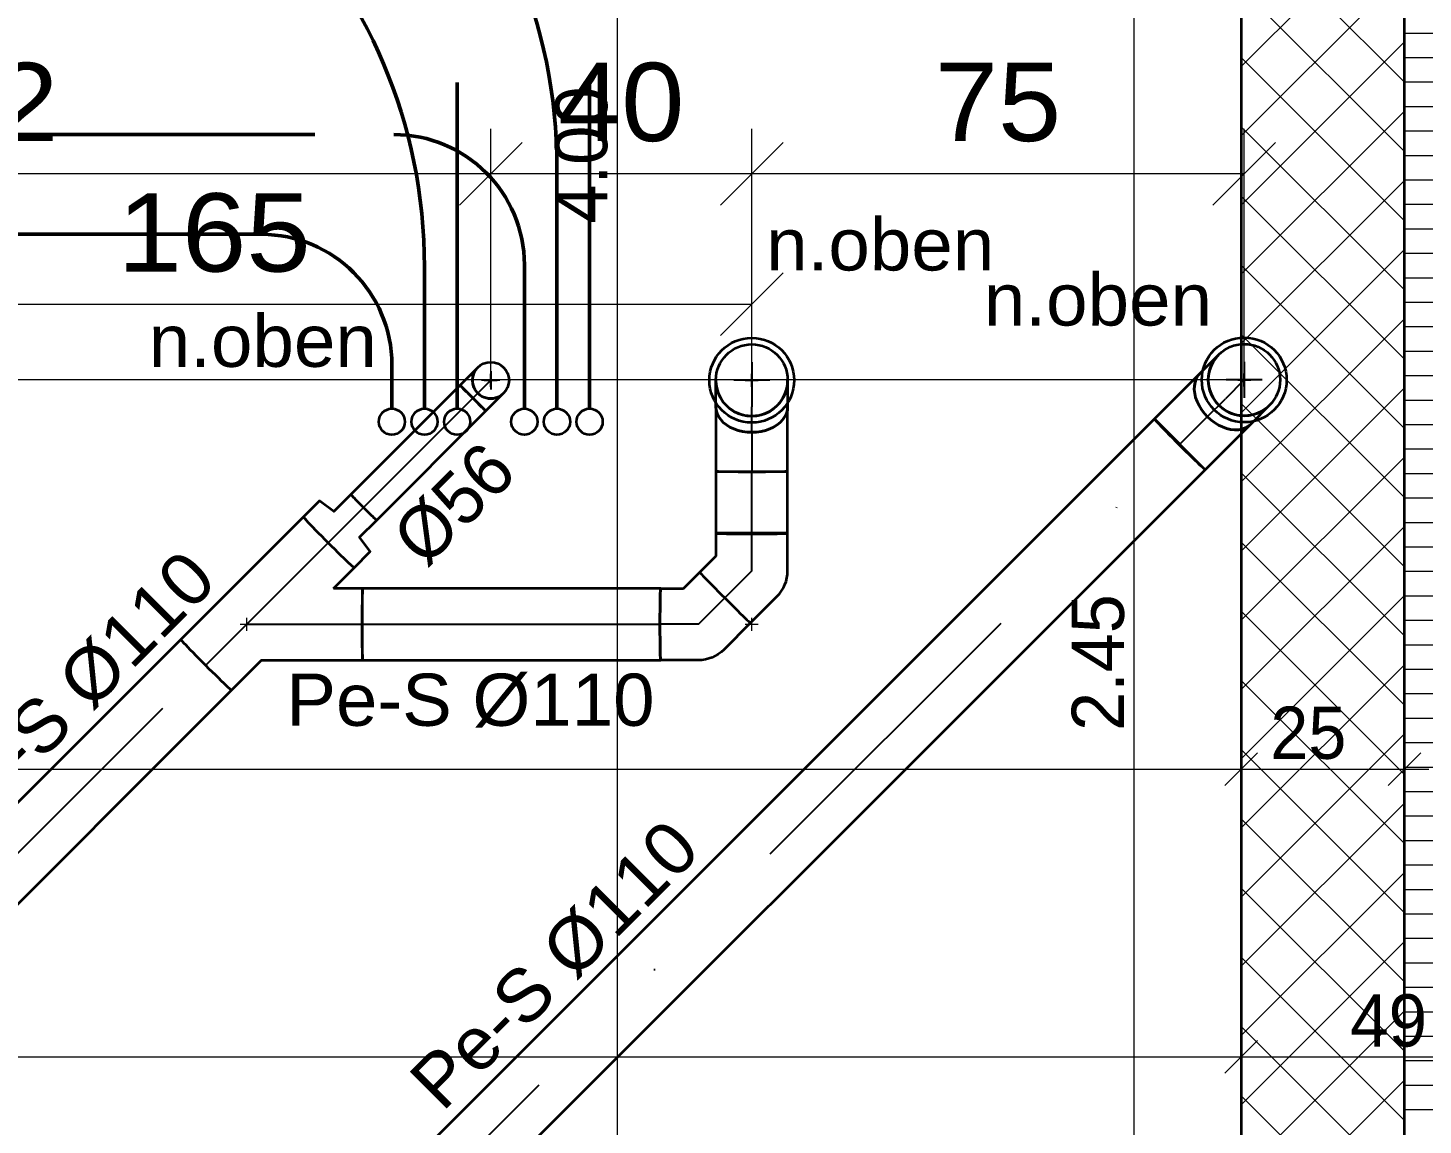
# Model space of a CAD drawing. Header units: millimetres. Extents: x -3497 to 2618, y -1809 to 2456.
# Drawn here: x 881.4 to 1095.2, y 814.2 to 982.3 of the extents above; entities that cross this region are included whole.
import ezdxf
from ezdxf.enums import TextEntityAlignment as Align

# ---------------------------------------------------------------- set-up
doc = ezdxf.new("R2010")
doc.units = ezdxf.units.MM
doc.header["$LTSCALE"] = 100
doc.header["$PDMODE"] = 2
doc.header["$PDSIZE"] = 1
for name, pattern in [('DASHDOT', [1, 0.5, -0.25, 0, -0.25]), ('DASHED', [0.75, 0.5, -0.25]), ('HIDDENX2', [0.75, 0.5, -0.25])]:
    doc.linetypes.add(name, pattern=pattern)
for name, color, linetype, true_color in [('10-0.05 Solid', 1, 'Continuous', 0xff0000), ('10-0.10 Punktlinie', 9, 'Continuous', 0x808080), ('10-0.13 Solid', 7, 'Continuous', 0x000000), ('10-0.18 Solid', 9, 'Continuous', 0x808080), ('20-(100) Aussenwände', 7, 'Continuous', 0xc0c0c0), ('20-Beton', 9, 'Continuous', 0x808080), ('30-Text 6', 3, 'Continuous', 0x00ff00), ('50-Türen&Fenster', 9, 'Continuous', 0x808080), ('Bemaßung', 3, 'Continuous', 0x00ff00)]:
    doc.layers.add(name, color=color, linetype=linetype, true_color=true_color)
doc.layers.add('10-0.05 Strichpunkt', color=7, linetype='Continuous')
doc.styles.add('Arial', font='arial.ttf')
doc.dimstyles.new('ISO-25', dxfattribs={"dimtxt": 2.5, "dimasz": 2.5, "dimexe": 1.25, "dimexo": 0.625, "dimtad": 1, "dimtxsty": 'Standard', "dimcen": 2.5, "dimadec": 0, "dimazin": 0, "dimtfac": 1, "dimtmove": 0, "dimatfit": 3, "dimfxl": 0, "dimarcsym": 0})

# ---------------------------------------------------------------- blocks, each defined once
blk = doc.blocks.new('vER2Sym_143_nNn0171')
at = {"layer": '20-(100) Aussenwände', "color": 7, "linetype": 'DASHDOT', "lineweight": 25}
blk.add_point((1067.83, 928.4), dxfattribs=at)
blk = doc.blocks.new('vEGuideLine_1286_nNn0173')
at = {"layer": '20-(100) Aussenwände', "color": 16, "linetype": 'Continuous', "lineweight": 13, "true_color": 0x800000}
blk.add_point((1067.83, 928.4), dxfattribs=at)
blk = doc.blocks.new('vEPipe_743_nNn0178')
at = {"layer": '20-(100) Aussenwände', "color": 7, "linetype": 'DASHDOT', "lineweight": 25}
blk.add_line((924.43, 785), (1057.96, 918.53), dxfattribs=at)
at = {"layer": '20-(100) Aussenwände', "color": 22, "linetype": 'Continuous', "lineweight": 35, "true_color": 0xc03000}
blk.add_lwpolyline([(928.32, 781.11), (1061.85, 914.64), (1061.8, 914.66), (1061.7, 914.75), (1061.52, 914.91), (1061.29, 915.12), (1061, 915.4), (1060.65, 915.72), (1060.26, 916.1), (1059.84, 916.52), (1059.38, 916.97), (1058.89, 917.45), (1058.39, 917.94), (1057.88, 918.45), (1057.37, 918.96), (1056.88, 919.46), (1056.4, 919.94), (1055.95, 920.41), (1055.53, 920.83), (1055.15, 921.22), (1054.83, 921.57), (1054.55, 921.86), (1054.34, 922.09), (1054.18, 922.26), (1054.09, 922.37), (1054.07, 922.42), (920.54, 788.89), (920.56, 788.84), (920.65, 788.73), (920.81, 788.56), (921.02, 788.33), (921.3, 788.04), (921.62, 787.69), (922, 787.3), (922.42, 786.88), (922.87, 786.41), (923.35, 785.93), (923.84, 785.43), (924.35, 784.92), (924.86, 784.41), (925.36, 783.92), (925.84, 783.44), (926.31, 782.99), (926.73, 782.57), (927.12, 782.19), (927.47, 781.87), (927.76, 781.59), (927.99, 781.38), (928.16, 781.22), (928.27, 781.13)], close=True, dxfattribs=at)
blk.add_lwpolyline([(920.54, 788.89), (920.56, 788.84), (920.65, 788.73), (920.81, 788.56), (921.02, 788.33), (921.3, 788.04), (921.62, 787.69), (922, 787.3), (922.42, 786.88), (922.87, 786.41), (923.35, 785.93), (923.84, 785.43), (924.35, 784.92), (924.86, 784.41), (925.36, 783.92), (925.84, 783.44), (926.31, 782.99), (926.73, 782.57), (927.12, 782.19), (927.47, 781.87), (927.76, 781.59), (927.99, 781.38), (928.16, 781.22), (928.27, 781.13), (928.32, 781.11)], dxfattribs=at)
blk = doc.blocks.new('vEBow_1403_nNn0179')
at = {"layer": '20-(100) Aussenwände', "color": 7, "linetype": 'DASHDOT', "lineweight": 25}
for q in [(1064.94, 925.51), (1057.96, 918.53)]:
    blk.add_line((1062.05, 922.62), q, dxfattribs=at)
at = {"layer": '20-(100) Aussenwände', "color": 22, "linetype": 'Continuous', "lineweight": 35, "true_color": 0xc03000}
blk.add_line((1054.07, 922.42), (1061.85, 914.64), dxfattribs=at)
blk.add_lwpolyline([(1061.05, 929.4), (1054.07, 922.42), (1061.85, 914.64), (1068.83, 921.62), (1068.44, 921.3), (1067.99, 921.04), (1067.48, 920.87), (1066.94, 920.77), (1066.35, 920.75), (1065.75, 920.82), (1065.13, 920.96), (1064.5, 921.18), (1063.89, 921.48), (1063.29, 921.85), (1062.72, 922.28), (1062.19, 922.76), (1061.71, 923.29), (1061.28, 923.86), (1060.91, 924.46), (1060.62, 925.07), (1060.39, 925.7), (1060.25, 926.32), (1060.18, 926.92), (1060.2, 927.5), (1060.3, 928.05), (1060.47, 928.56), (1060.73, 929.01)], close=True, dxfattribs=at)
blk = doc.blocks.new('vEBow_1404_nNn0180')
at = {"layer": '20-(100) Aussenwände', "color": 7, "linetype": 'DASHDOT', "lineweight": 25}
for p, q in [((1067.83, 931.15), (1067.83, 925.65)), ((1067.83, 928.4), (1064.94, 925.51)), ((1070.58, 928.4), (1065.08, 928.4))]:
    blk.add_line(p, q, dxfattribs=at)
at = {"layer": '20-(100) Aussenwände', "color": 22, "linetype": 'Continuous', "lineweight": 35, "true_color": 0xc03000}
blk.add_lwpolyline([(1061.05, 929.4), (1063.95, 932.29), (1063.47, 931.75), (1063.07, 931.15), (1062.75, 930.51), (1062.52, 929.83), (1062.38, 929.12), (1062.33, 928.4), (1062.38, 927.69), (1062.52, 926.98), (1062.75, 926.3), (1063.07, 925.65), (1063.47, 925.06), (1063.95, 924.51), (1064.49, 924.04), (1065.08, 923.64), (1065.73, 923.32), (1066.41, 923.09), (1067.12, 922.95), (1067.83, 922.9), (1068.55, 922.95), (1069.26, 923.09), (1069.94, 923.32), (1070.58, 923.64), (1071.18, 924.04), (1071.72, 924.51), (1068.83, 921.62), (1068.44, 921.3), (1067.99, 921.04), (1067.48, 920.87), (1066.94, 920.77), (1066.35, 920.75), (1065.75, 920.82), (1065.13, 920.96), (1064.5, 921.18), (1063.89, 921.48), (1063.29, 921.85), (1062.72, 922.28), (1062.19, 922.76), (1061.71, 923.29), (1061.28, 923.86), (1060.91, 924.46), (1060.62, 925.07), (1060.39, 925.7), (1060.25, 926.32), (1060.18, 926.92), (1060.2, 927.5), (1060.3, 928.05), (1060.47, 928.56), (1060.73, 929.01)], close=True, dxfattribs=at)
blk.add_lwpolyline([(1061.05, 929.4), (1060.73, 929.01), (1060.47, 928.56), (1060.3, 928.05), (1060.2, 927.5), (1060.18, 926.92), (1060.25, 926.32), (1060.39, 925.7), (1060.62, 925.07), (1060.91, 924.46), (1061.28, 923.86), (1061.71, 923.29), (1062.19, 922.76), (1062.72, 922.28), (1063.29, 921.85), (1063.89, 921.48), (1064.5, 921.18), (1065.13, 920.96), (1065.75, 920.82), (1066.35, 920.75), (1066.94, 920.77), (1067.48, 920.87), (1067.99, 921.04), (1068.44, 921.3), (1068.83, 921.62)], dxfattribs=at)
blk = doc.blocks.new('vEMuffe_145_nNn0181')
at = {"layer": '20-(100) Aussenwände', "color": 7, "linetype": 'DASHDOT', "lineweight": 25}
for p, q in [((1067.83, 931.15), (1067.83, 925.65)), ((1070.58, 928.4), (1065.08, 928.4))]:
    blk.add_line(p, q, dxfattribs=at)
at = {"layer": '20-(100) Aussenwände', "color": 22, "linetype": 'Continuous', "lineweight": 35, "true_color": 0xc03000}
for radius in [6.5, 5.5, 5.5]:
    blk.add_circle((1067.83, 928.4), radius, dxfattribs=at)
blk = doc.blocks.new('vERiSym_186_nNn0183')
at = {"layer": '20-(100) Aussenwände', "color": 7, "linetype": 'DASHDOT', "lineweight": 25}
blk.add_point((952.37, 928.34), dxfattribs=at)
blk = doc.blocks.new('vER2Sym_144_nNn0184')
at = {"layer": '20-(100) Aussenwände', "color": 7, "linetype": 'DASHDOT', "lineweight": 25}
blk.add_point((992.37, 928.35), dxfattribs=at)
blk = doc.blocks.new('vEGuideLine_1306_nNn0187')
at = {"layer": '20-(100) Aussenwände', "color": 16, "linetype": 'Continuous', "lineweight": 13, "true_color": 0x800000}
blk.add_point((952.37, 928.34), dxfattribs=at)
blk = doc.blocks.new('vEGuideLine_1307_nNn0188')
at = {"layer": '20-(100) Aussenwände', "color": 16, "linetype": 'Continuous', "lineweight": 13, "true_color": 0x800000}
blk.add_point((992.37, 890.94), dxfattribs=at)
blk = doc.blocks.new('vEGuideLine_1309_nNn0190')
at = {"layer": '20-(100) Aussenwände', "color": 16, "linetype": 'Continuous', "lineweight": 13, "true_color": 0x800000}
blk.add_point((992.37, 928.35), dxfattribs=at)
blk = doc.blocks.new('vEGuideLine_1311_nNn0192')
at = {"layer": '20-(100) Aussenwände', "color": 16, "linetype": 'Continuous', "lineweight": 13, "true_color": 0x800000}
blk.add_point((914.97, 890.94), dxfattribs=at)
blk = doc.blocks.new('vEPipe_755_nNn0203')
at = {"layer": '20-(100) Aussenwände', "color": 7, "linetype": 'DASHDOT', "lineweight": 25}
blk.add_line((866.75, 842.72), (908.76, 884.73), dxfattribs=at)
at = {"layer": '20-(100) Aussenwände', "color": 22, "linetype": 'Continuous', "lineweight": 35, "true_color": 0xc03000}
blk.add_lwpolyline([(870.64, 838.83), (912.65, 880.84), (912.61, 880.86), (912.5, 880.95), (912.33, 881.11), (912.09, 881.32), (911.8, 881.6), (911.46, 881.92), (911.07, 882.3), (910.64, 882.72), (910.18, 883.17), (909.69, 883.65), (909.19, 884.14), (908.69, 884.65), (908.18, 885.16), (907.68, 885.66), (907.2, 886.15), (906.75, 886.61), (906.33, 887.03), (905.96, 887.42), (905.63, 887.77), (905.36, 888.06), (905.14, 888.29), (904.99, 888.47), (904.9, 888.57), (904.87, 888.62), (862.86, 846.61), (862.89, 846.56), (862.98, 846.45), (863.13, 846.28), (863.34, 846.05), (863.62, 845.76), (863.95, 845.41), (864.32, 845.02), (864.74, 844.59), (865.19, 844.13), (865.67, 843.65), (866.17, 843.15), (866.67, 842.64), (867.18, 842.13), (867.68, 841.64), (868.17, 841.16), (868.63, 840.71), (869.06, 840.29), (869.45, 839.91), (869.79, 839.58), (870.08, 839.31), (870.32, 839.09), (870.49, 838.94), (870.6, 838.85)], close=True, dxfattribs=at)
blk.add_lwpolyline([(862.86, 846.61), (862.89, 846.56), (862.98, 846.45), (863.13, 846.28), (863.34, 846.05), (863.62, 845.76), (863.95, 845.41), (864.32, 845.02), (864.74, 844.59), (865.19, 844.13), (865.67, 843.65), (866.17, 843.15), (866.67, 842.64), (867.18, 842.13), (867.68, 841.64), (868.17, 841.16), (868.63, 840.71), (869.06, 840.29), (869.45, 839.91), (869.79, 839.58), (870.08, 839.31), (870.32, 839.09), (870.49, 838.94), (870.6, 838.85), (870.64, 838.83)], dxfattribs=at)
blk = doc.blocks.new('vEBranch_426_nNn0204')
at = {"layer": '20-(100) Aussenwände', "color": 7, "linetype": 'DASHDOT', "lineweight": 25}
for p, q in [((908.76, 884.73), (927.55, 903.51)), ((914.97, 890.94), (932.76, 890.94))]:
    blk.add_line(p, q, dxfattribs=at)
at = {"layer": '20-(100) Aussenwände', "color": 22, "linetype": 'Continuous', "lineweight": 35, "true_color": 0xc03000}
blk.add_lwpolyline([(928.25, 896.44), (931.44, 899.62), (931.39, 899.65), (931.28, 899.74), (931.11, 899.89), (930.88, 900.11), (930.58, 900.38), (930.24, 900.71), (929.85, 901.08), (929.42, 901.5), (928.96, 901.95), (928.48, 902.43), (927.98, 902.93), (927.47, 903.44), (926.96, 903.94), (926.47, 904.44), (925.99, 904.93), (925.54, 905.39), (925.12, 905.82), (924.74, 906.21), (924.41, 906.55), (924.14, 906.84), (923.92, 907.08), (923.77, 907.25), (923.68, 907.36), (923.66, 907.4), (904.87, 888.62), (904.9, 888.57), (904.99, 888.47), (905.14, 888.29), (905.36, 888.06), (905.63, 887.77), (905.96, 887.42), (906.33, 887.03), (906.75, 886.61), (907.2, 886.15), (907.68, 885.66), (908.18, 885.16), (908.69, 884.65), (909.19, 884.14), (909.69, 883.65), (910.18, 883.17), (910.64, 882.72), (911.07, 882.3), (911.46, 881.92), (911.8, 881.6), (912.09, 881.32), (912.33, 881.11), (912.5, 880.95), (912.61, 880.86), (912.65, 880.84), (917.25, 885.44), (932.76, 885.44), (932.75, 885.48), (932.74, 885.63), (932.73, 885.86), (932.72, 886.17), (932.71, 886.57), (932.7, 887.05), (932.69, 887.59), (932.69, 888.19), (932.68, 888.83), (932.68, 889.51), (932.68, 890.22), (932.68, 890.94), (932.68, 891.66), (932.68, 892.36), (932.69, 893.04), (932.69, 893.69), (932.7, 894.29), (932.7, 894.83), (932.71, 895.3), (932.72, 895.7), (932.73, 896.02), (932.74, 896.25), (932.75, 896.39), (932.76, 896.44)], close=True, dxfattribs=at)
blk.add_lwpolyline([(904.87, 888.62), (904.9, 888.57), (904.99, 888.47), (905.14, 888.29), (905.36, 888.06), (905.63, 887.77), (905.96, 887.42), (906.33, 887.03), (906.75, 886.61), (907.2, 886.15), (907.68, 885.66), (908.18, 885.16), (908.69, 884.65), (909.19, 884.14), (909.69, 883.65), (910.18, 883.17), (910.64, 882.72), (911.07, 882.3), (911.46, 881.92), (911.8, 881.6), (912.09, 881.32), (912.33, 881.11), (912.5, 880.95), (912.61, 880.86), (912.65, 880.84)], dxfattribs=at)
blk = doc.blocks.new('vEPipe_756_nNn0205')
at = {"layer": '20-(100) Aussenwände', "color": 7, "linetype": 'DASHDOT', "lineweight": 25}
blk.add_line((932.76, 890.94), (978.41, 890.94), dxfattribs=at)
at = {"layer": '20-(100) Aussenwände', "color": 22, "linetype": 'Continuous', "lineweight": 35, "true_color": 0xc03000}
blk.add_lwpolyline([(932.76, 885.44), (978.41, 885.44), (978.39, 885.49), (978.38, 885.63), (978.37, 885.86), (978.35, 886.18), (978.34, 886.58), (978.33, 887.05), (978.32, 887.59), (978.31, 888.19), (978.31, 888.83), (978.3, 889.52), (978.3, 890.22), (978.3, 890.94), (978.3, 891.66), (978.3, 892.36), (978.31, 893.04), (978.31, 893.69), (978.32, 894.29), (978.33, 894.83), (978.34, 895.3), (978.35, 895.7), (978.37, 896.02), (978.38, 896.25), (978.39, 896.39), (978.41, 896.44), (932.76, 896.44), (932.74, 896.39), (932.73, 896.25), (932.71, 896.02), (932.7, 895.7), (932.69, 895.3), (932.68, 894.83), (932.67, 894.29), (932.66, 893.69), (932.66, 893.04), (932.65, 892.36), (932.65, 891.66), (932.65, 890.94), (932.65, 890.22), (932.65, 889.51), (932.66, 888.83), (932.66, 888.19), (932.67, 887.59), (932.68, 887.05), (932.69, 886.57), (932.7, 886.17), (932.71, 885.86), (932.73, 885.63), (932.74, 885.48)], close=True, dxfattribs=at)
blk.add_lwpolyline([(932.76, 896.44), (932.74, 896.39), (932.73, 896.25), (932.71, 896.02), (932.7, 895.7), (932.69, 895.3), (932.68, 894.83), (932.67, 894.29), (932.66, 893.69), (932.66, 893.04), (932.65, 892.36), (932.65, 891.66), (932.65, 890.94), (932.65, 890.22), (932.65, 889.51), (932.66, 888.83), (932.66, 888.19), (932.67, 887.59), (932.68, 887.05), (932.69, 886.57), (932.7, 886.17), (932.71, 885.86), (932.73, 885.63), (932.74, 885.48), (932.76, 885.44)], dxfattribs=at)
blk = doc.blocks.new('vEBow_1428_nNn0206')
at = {"layer": '20-(100) Aussenwände', "color": 7, "linetype": 'DASHDOT', "lineweight": 25}
for q in [(988.28, 895.03), (978.41, 890.94)]:
    blk.add_line((984.19, 890.94), q, dxfattribs=at)
at = {"layer": '20-(100) Aussenwände', "color": 22, "linetype": 'Continuous', "lineweight": 35, "true_color": 0xc03000}
blk.add_lwpolyline([(981.91, 896.44), (984.39, 898.92), (984.42, 898.88), (984.51, 898.77), (984.67, 898.6), (984.89, 898.37), (985.16, 898.08), (985.49, 897.74), (985.87, 897.35), (986.29, 896.93), (986.74, 896.47), (987.22, 895.98), (987.72, 895.48), (988.23, 894.98), (988.74, 894.47), (989.24, 893.97), (989.72, 893.49), (990.18, 893.04), (990.61, 892.62), (990.99, 892.24), (991.33, 891.91), (991.62, 891.64), (991.85, 891.42), (992.03, 891.26), (992.13, 891.17), (992.17, 891.14), (988.08, 887.05, -0.198938), (984.19, 885.44), (978.41, 885.44), (978.39, 885.49), (978.38, 885.63), (978.37, 885.86), (978.35, 886.18), (978.34, 886.58), (978.33, 887.05), (978.32, 887.59), (978.31, 888.19), (978.31, 888.83), (978.3, 889.52), (978.3, 890.22), (978.3, 890.94), (978.3, 891.66), (978.3, 892.36), (978.31, 893.04), (978.31, 893.69), (978.32, 894.29), (978.33, 894.83), (978.34, 895.3), (978.35, 895.7), (978.37, 896.02), (978.38, 896.25), (978.39, 896.39), (978.41, 896.44)], format="xyb", close=True, dxfattribs=at)
blk.add_lwpolyline([(978.41, 896.44), (978.39, 896.39), (978.38, 896.25), (978.37, 896.02), (978.35, 895.7), (978.34, 895.3), (978.33, 894.83), (978.32, 894.29), (978.31, 893.69), (978.31, 893.04), (978.3, 892.36), (978.3, 891.66), (978.3, 890.94), (978.3, 890.22), (978.3, 889.52), (978.31, 888.83), (978.31, 888.19), (978.32, 887.59), (978.33, 887.05), (978.34, 886.58), (978.35, 886.18), (978.37, 885.86), (978.38, 885.63), (978.39, 885.49), (978.41, 885.44)], dxfattribs=at)
blk = doc.blocks.new('vEBow_1429_nNn0207')
at = {"layer": '20-(100) Aussenwände', "color": 22, "linetype": 'Continuous', "lineweight": 35, "true_color": 0xc03000}
blk.add_line((997.87, 904.91), (986.87, 904.91), dxfattribs=at)
at = {"layer": '20-(100) Aussenwände', "color": 7, "linetype": 'DASHDOT', "lineweight": 25}
for q in [(992.37, 904.91), (988.28, 895.03)]:
    blk.add_line((992.37, 899.12), q, dxfattribs=at)
at = {"layer": '20-(100) Aussenwände', "color": 22, "linetype": 'Continuous', "lineweight": 35, "true_color": 0xc03000}
blk.add_lwpolyline([(986.87, 901.4), (984.39, 898.92), (984.42, 898.88), (984.51, 898.77), (984.67, 898.6), (984.89, 898.37), (985.16, 898.08), (985.49, 897.74), (985.87, 897.35), (986.29, 896.93), (986.74, 896.47), (987.22, 895.98), (987.72, 895.48), (988.23, 894.98), (988.74, 894.47), (989.24, 893.97), (989.72, 893.49), (990.18, 893.04), (990.61, 892.62), (990.99, 892.24), (991.33, 891.91), (991.62, 891.64), (991.85, 891.42), (992.03, 891.26), (992.13, 891.17), (992.17, 891.14), (996.26, 895.23, 0.198886), (997.87, 899.12), (997.87, 904.91), (986.87, 904.91), (986.87, 901.4)], format="xyb", close=True, dxfattribs=at)
blk.add_lwpolyline([(984.39, 898.92), (984.42, 898.88), (984.51, 898.77), (984.67, 898.6), (984.89, 898.37), (985.16, 898.08), (985.49, 897.74), (985.87, 897.35), (986.29, 896.93), (986.74, 896.47), (987.22, 895.98), (987.72, 895.48), (988.23, 894.98), (988.74, 894.47), (989.24, 893.97), (989.72, 893.49), (990.18, 893.04), (990.61, 892.62), (990.99, 892.24), (991.33, 891.91), (991.62, 891.64), (991.85, 891.42), (992.03, 891.26), (992.13, 891.17), (992.17, 891.14)], dxfattribs=at)
blk = doc.blocks.new('vEPipe_757_nNn0208')
at = {"layer": '20-(100) Aussenwände', "color": 7, "linetype": 'DASHDOT', "lineweight": 25}
blk.add_line((992.37, 904.91), (992.37, 914.38), dxfattribs=at)
at = {"layer": '20-(100) Aussenwände', "color": 22, "linetype": 'Continuous', "lineweight": 35, "true_color": 0xc03000}
blk.add_lwpolyline([(997.87, 904.91), (997.87, 914.38), (997.83, 914.37), (997.68, 914.35), (997.45, 914.34), (997.14, 914.33), (996.74, 914.31), (996.26, 914.3), (995.72, 914.29), (995.12, 914.29), (994.48, 914.28), (993.8, 914.27), (993.09, 914.27), (992.37, 914.27), (991.65, 914.27), (990.95, 914.27), (990.27, 914.28), (989.62, 914.29), (989.02, 914.29), (988.48, 914.3), (988.01, 914.31), (987.61, 914.33), (987.29, 914.34), (987.06, 914.35), (986.92, 914.37), (986.87, 914.38), (986.87, 904.91), (986.92, 904.89), (987.06, 904.88), (987.29, 904.86), (987.61, 904.85), (988.01, 904.84), (988.48, 904.83), (989.02, 904.82), (989.62, 904.81), (990.27, 904.8), (990.95, 904.8), (991.65, 904.8), (992.37, 904.8), (993.09, 904.8), (993.8, 904.8), (994.48, 904.8), (995.12, 904.81), (995.72, 904.82), (996.26, 904.83), (996.74, 904.84), (997.14, 904.85), (997.45, 904.86), (997.68, 904.88), (997.83, 904.89)], close=True, dxfattribs=at)
blk.add_lwpolyline([(986.87, 904.91), (986.92, 904.89), (987.06, 904.88), (987.29, 904.86), (987.61, 904.85), (988.01, 904.84), (988.48, 904.83), (989.02, 904.82), (989.62, 904.81), (990.27, 904.8), (990.95, 904.8), (991.65, 904.8), (992.37, 904.8), (993.09, 904.8), (993.8, 904.8), (994.48, 904.8), (995.12, 904.81), (995.72, 904.82), (996.26, 904.83), (996.74, 904.84), (997.14, 904.85), (997.45, 904.86), (997.68, 904.88), (997.83, 904.89), (997.87, 904.91)], dxfattribs=at)
blk = doc.blocks.new('vEBow_1430_nNn0209')
at = {"layer": '20-(100) Aussenwände', "color": 7, "linetype": 'DASHDOT', "lineweight": 25}
for q in [(992.37, 924.26), (992.37, 914.38)]:
    blk.add_line((992.37, 920.17), q, dxfattribs=at)
at = {"layer": '20-(100) Aussenwände', "color": 22, "linetype": 'Continuous', "lineweight": 35, "true_color": 0xc03000}
blk.add_line((986.87, 914.38), (997.87, 914.38), dxfattribs=at)
blk.add_lwpolyline([(986.87, 924.26), (986.87, 914.38), (997.87, 914.38), (997.87, 924.26), (997.83, 923.75), (997.68, 923.25), (997.45, 922.77), (997.14, 922.31), (996.74, 921.89), (996.26, 921.51), (995.72, 921.17), (995.12, 920.89), (994.48, 920.66), (993.8, 920.5), (993.09, 920.4), (992.37, 920.37), (991.65, 920.4), (990.95, 920.5), (990.27, 920.66), (989.62, 920.89), (989.02, 921.17), (988.48, 921.51), (988.01, 921.89), (987.61, 922.31), (987.29, 922.77), (987.06, 923.25), (986.92, 923.75)], close=True, dxfattribs=at)
blk = doc.blocks.new('vEBow_1431_nNn0210')
at = {"layer": '20-(100) Aussenwände', "color": 7, "linetype": 'DASHDOT', "lineweight": 25}
for p, q in [((992.37, 931.1), (992.37, 925.6)), ((995.12, 928.35), (989.62, 928.35)), ((992.37, 928.35), (992.37, 924.26))]:
    blk.add_line(p, q, dxfattribs=at)
at = {"layer": '20-(100) Aussenwände', "color": 22, "linetype": 'Continuous', "lineweight": 35, "true_color": 0xc03000}
blk.add_lwpolyline([(986.87, 924.26), (986.87, 928.35), (986.92, 927.63), (987.06, 926.92), (987.29, 926.24), (987.61, 925.6), (988.01, 925), (988.48, 924.46), (989.02, 923.98), (989.62, 923.58), (990.27, 923.27), (990.95, 923.03), (991.65, 922.89), (992.37, 922.85), (993.09, 922.89), (993.8, 923.03), (994.48, 923.27), (995.12, 923.58), (995.72, 923.98), (996.26, 924.46), (996.74, 925), (997.14, 925.6), (997.45, 926.24), (997.68, 926.92), (997.83, 927.63), (997.87, 928.35), (997.87, 924.26), (997.83, 923.75), (997.68, 923.25), (997.45, 922.77), (997.14, 922.31), (996.74, 921.89), (996.26, 921.51), (995.72, 921.17), (995.12, 920.89), (994.48, 920.66), (993.8, 920.5), (993.09, 920.4), (992.37, 920.37), (991.65, 920.4), (990.95, 920.5), (990.27, 920.66), (989.62, 920.89), (989.02, 921.17), (988.48, 921.51), (988.01, 921.89), (987.61, 922.31), (987.29, 922.77), (987.06, 923.25), (986.92, 923.75)], close=True, dxfattribs=at)
blk.add_lwpolyline([(986.87, 924.26), (986.92, 923.75), (987.06, 923.25), (987.29, 922.77), (987.61, 922.31), (988.01, 921.89), (988.48, 921.51), (989.02, 921.17), (989.62, 920.89), (990.27, 920.66), (990.95, 920.5), (991.65, 920.4), (992.37, 920.37), (993.09, 920.4), (993.8, 920.5), (994.48, 920.66), (995.12, 920.89), (995.72, 921.17), (996.26, 921.51), (996.74, 921.89), (997.14, 922.31), (997.45, 922.77), (997.68, 923.25), (997.83, 923.75), (997.87, 924.26)], dxfattribs=at)
blk = doc.blocks.new('vEMuffe_146_nNn0211')
at = {"layer": '20-(100) Aussenwände', "color": 7, "linetype": 'DASHDOT', "lineweight": 25}
for p, q in [((992.37, 931.1), (992.37, 925.6)), ((995.12, 928.35), (989.62, 928.35))]:
    blk.add_line(p, q, dxfattribs=at)
at = {"layer": '20-(100) Aussenwände', "color": 22, "linetype": 'Continuous', "lineweight": 35, "true_color": 0xc03000}
for radius in [6.5, 5.5, 5.5]:
    blk.add_circle((992.37, 928.35), radius, dxfattribs=at)
blk = doc.blocks.new('vEReduc_129_nNn0212')
at = {"layer": '20-(100) Aussenwände', "color": 7, "linetype": 'DASHDOT', "lineweight": 25}
blk.add_line((927.55, 903.51), (932.91, 908.87), dxfattribs=at)
at = {"layer": '20-(100) Aussenwände', "color": 22, "linetype": 'Continuous', "lineweight": 35, "true_color": 0xc03000}
blk.add_lwpolyline([(931.44, 899.62), (933.91, 902.1), (932.27, 904.28), (934.89, 906.89), (934.87, 906.91), (934.81, 906.95), (934.72, 907.03), (934.6, 907.14), (934.45, 907.28), (934.28, 907.45), (934.08, 907.64), (933.86, 907.85), (933.63, 908.08), (933.38, 908.32), (933.13, 908.58), (932.87, 908.83), (932.61, 909.09), (932.36, 909.35), (932.11, 909.6), (931.88, 909.83), (931.67, 910.05), (931.48, 910.25), (931.31, 910.42), (931.17, 910.57), (931.06, 910.69), (930.99, 910.78), (930.94, 910.83), (930.93, 910.85), (928.31, 908.24), (926.13, 909.88), (923.66, 907.4), (923.68, 907.36), (923.77, 907.25), (923.92, 907.08), (924.14, 906.84), (924.41, 906.55), (924.74, 906.21), (925.12, 905.82), (925.54, 905.39), (925.99, 904.93), (926.47, 904.44), (926.96, 903.94), (927.47, 903.44), (927.98, 902.93), (928.48, 902.43), (928.96, 901.95), (929.42, 901.5), (929.85, 901.08), (930.24, 900.71), (930.58, 900.38), (930.88, 900.11), (931.11, 899.89), (931.28, 899.74), (931.39, 899.65)], close=True, dxfattribs=at)
blk.add_lwpolyline([(923.66, 907.4), (923.68, 907.36), (923.77, 907.25), (923.92, 907.08), (924.14, 906.84), (924.41, 906.55), (924.74, 906.21), (925.12, 905.82), (925.54, 905.39), (925.99, 904.93), (926.47, 904.44), (926.96, 903.94), (927.47, 903.44), (927.98, 902.93), (928.48, 902.43), (928.96, 901.95), (929.42, 901.5), (929.85, 901.08), (930.24, 900.71), (930.58, 900.38), (930.88, 900.11), (931.11, 899.89), (931.28, 899.74), (931.39, 899.65), (931.44, 899.62)], dxfattribs=at)
blk = doc.blocks.new('vEPipe_758_nNn0213')
at = {"layer": '20-(100) Aussenwände', "color": 7, "linetype": 'DASHDOT', "lineweight": 25}
blk.add_line((932.91, 908.87), (949.65, 925.62), dxfattribs=at)
at = {"layer": '20-(100) Aussenwände', "color": 22, "linetype": 'Continuous', "lineweight": 35, "true_color": 0xc03000}
blk.add_lwpolyline([(934.89, 906.89), (951.63, 923.64), (951.61, 923.65), (951.55, 923.69), (951.46, 923.77), (951.35, 923.88), (951.2, 924.02), (951.02, 924.19), (950.82, 924.38), (950.61, 924.59), (950.37, 924.82), (950.12, 925.07), (949.87, 925.32), (949.61, 925.58), (949.35, 925.84), (949.1, 926.09), (948.86, 926.34), (948.63, 926.57), (948.41, 926.79), (948.22, 926.99), (948.06, 927.16), (947.92, 927.31), (947.81, 927.43), (947.73, 927.52), (947.68, 927.57), (947.67, 927.6), (930.93, 910.85), (930.94, 910.83), (930.99, 910.78), (931.06, 910.69), (931.17, 910.57), (931.31, 910.42), (931.48, 910.25), (931.67, 910.05), (931.88, 909.83), (932.11, 909.6), (932.36, 909.35), (932.61, 909.09), (932.87, 908.83), (933.13, 908.58), (933.38, 908.32), (933.63, 908.08), (933.86, 907.85), (934.08, 907.64), (934.28, 907.45), (934.45, 907.28), (934.6, 907.14), (934.72, 907.03), (934.81, 906.95), (934.87, 906.91)], close=True, dxfattribs=at)
blk.add_lwpolyline([(930.93, 910.85), (930.94, 910.83), (930.99, 910.78), (931.06, 910.69), (931.17, 910.57), (931.31, 910.42), (931.48, 910.25), (931.67, 910.05), (931.88, 909.83), (932.11, 909.6), (932.36, 909.35), (932.61, 909.09), (932.87, 908.83), (933.13, 908.58), (933.38, 908.32), (933.63, 908.08), (933.86, 907.85), (934.08, 907.64), (934.28, 907.45), (934.45, 907.28), (934.6, 907.14), (934.72, 907.03), (934.81, 906.95), (934.87, 906.91), (934.89, 906.89)], dxfattribs=at)
blk = doc.blocks.new('vEBow_1432_nNn0214')
at = {"layer": '20-(100) Aussenwände', "color": 7, "linetype": 'DASHDOT', "lineweight": 25}
for p, q in [((952.37, 928.34), (949.65, 925.62)), ((953.77, 928.34), (950.97, 928.34)), ((952.37, 929.74), (952.37, 926.94))]:
    blk.add_line(p, q, dxfattribs=at)
at = {"layer": '20-(100) Aussenwände', "color": 22, "linetype": 'Continuous', "lineweight": 35, "true_color": 0xc03000}
blk.add_line((947.67, 927.6), (951.63, 923.64), dxfattribs=at)
blk.add_lwpolyline([(947.67, 927.6), (950.39, 930.32), (950.15, 930.04), (949.95, 929.74), (949.79, 929.41), (949.67, 929.06), (949.6, 928.7), (949.57, 928.34), (949.6, 927.97), (949.67, 927.61), (949.79, 927.27), (949.95, 926.94), (950.15, 926.63), (950.39, 926.36), (950.67, 926.12), (950.97, 925.91), (951.3, 925.75), (951.65, 925.63), (952.01, 925.56), (952.37, 925.54), (952.74, 925.56), (953.1, 925.63), (953.44, 925.75), (953.77, 925.91), (954.08, 926.12), (954.35, 926.36), (951.63, 923.64)], close=True, dxfattribs=at)
blk.add_circle((952.37, 928.34), 2.8, dxfattribs=at)
blk = doc.blocks.new('*D330')
at = {"layer": '10-0.05 Strichpunkt', "color": 6, "linetype": 'Continuous', "lineweight": 13, "true_color": 0xff00ff}
for p, q in [((775.2, 933.2), (784.8, 923.6)), ((1067.83, 928.4), (773.14, 928.4)), ((780, 780.91), (780, 928.4)), ((784.8, 776.11), (775.2, 785.71)), ((866.4, 780.91), (773.14, 780.91))]:
    blk.add_line(p, q, dxfattribs=at)
at = {"layer": '10-0.05 Strichpunkt', "color": 6, "linetype": 'Continuous', "lineweight": 13, "true_color": 0xff00ff, "style": 'Arial', "width": 1.060137}
blk.add_text('147', height=12, rotation=90, dxfattribs=at).set_placement((775, 839.85), (775, 869.46), align=Align.FIT)
blk = doc.blocks.new('_Oblique')
at = {"color": 0, "linetype": 'ByBlock', "lineweight": -2}
blk.add_line((-0.5, -0.5), (0.5, 0.5), dxfattribs=at)
blk = doc.blocks.new('*D333')
at = {"layer": '10-0.05 Strichpunkt', "color": 6, "linetype": 'Continuous', "lineweight": 13, "true_color": 0xff00ff}
for p, q in [((992.37, 928.35), (992.37, 966.86)), ((1067.83, 928.4), (1067.83, 966.86)), ((987.57, 955.2), (997.17, 964.8)), ((1072.63, 964.8), (1063.03, 955.2)), ((1067.83, 960), (992.37, 960))]:
    blk.add_line(p, q, dxfattribs=at)
at = {"layer": '10-0.05 Strichpunkt', "color": 6, "linetype": 'Continuous', "lineweight": 13, "true_color": 0xff00ff, "style": 'Arial', "width": 1.03866}
blk.add_text('75', height=12, dxfattribs=at).set_placement((1020.43, 965), (1039.78, 965), align=Align.FIT)
blk = doc.blocks.new('*D334')
at = {"layer": '10-0.05 Strichpunkt', "color": 6, "linetype": 'Continuous', "lineweight": 13, "true_color": 0xff00ff}
for p, q in [((952.37, 928.34), (952.37, 966.86)), ((992.37, 928.35), (992.37, 966.86)), ((947.57, 955.2), (957.17, 964.8)), ((997.17, 964.8), (987.57, 955.2)), ((992.37, 960), (952.37, 960))]:
    blk.add_line(p, q, dxfattribs=at)
at = {"layer": '10-0.05 Strichpunkt', "color": 6, "linetype": 'Continuous', "lineweight": 13, "true_color": 0xff00ff, "style": 'Arial', "width": 1.03866}
blk.add_text('40', height=12, dxfattribs=at).set_placement((962.7, 965), (982.04, 965), align=Align.FIT)
blk = doc.blocks.new('*D335')
at = {"layer": '10-0.05 Strichpunkt', "color": 6, "linetype": 'Continuous', "lineweight": 13, "true_color": 0xff00ff}
for p, q in [((790.25, 928.4), (790.25, 966.86)), ((952.37, 928.34), (952.37, 966.86)), ((785.45, 955.2), (795.05, 964.8)), ((957.17, 964.8), (947.57, 955.2)), ((952.37, 960), (790.25, 960))]:
    blk.add_line(p, q, dxfattribs=at)
at = {"layer": '10-0.05 Strichpunkt', "color": 6, "linetype": 'Continuous', "lineweight": 13, "true_color": 0xff00ff, "style": 'Arial', "width": 1.060137}
blk.add_text('162', height=12, dxfattribs=at).set_placement((856.5, 965), (886.12, 965), align=Align.FIT)
blk = doc.blocks.new('*D337')
at = {"layer": '10-0.05 Strichpunkt', "color": 6, "linetype": 'Continuous', "lineweight": 13, "true_color": 0xff00ff}
for p, q in [((827.59, 803.55), (827.59, 946.86)), ((992.37, 928.35), (992.37, 946.86)), ((822.79, 935.2), (832.39, 944.8)), ((997.17, 944.8), (987.57, 935.2)), ((827.59, 940), (992.37, 940))]:
    blk.add_line(p, q, dxfattribs=at)
at = {"layer": '10-0.05 Strichpunkt', "color": 6, "linetype": 'Continuous', "lineweight": 13, "true_color": 0xff00ff, "style": 'Arial', "width": 1.060137}
blk.add_text('165', height=12, dxfattribs=at).set_placement((895.17, 945), (924.79, 945), align=Align.FIT)
blk = doc.blocks.new('*X580')
at = {"layer": '10-0.05 Solid', "color": 18, "linetype": 'Continuous', "lineweight": 13, "true_color": 0x000000}
for p, q in [((1116.37, 981.51), (1092.37, 981.51)), ((1116.37, 977.76), (1092.37, 977.76)), ((1116.37, 974.01), (1092.37, 974.01)), ((1116.37, 970.26), (1092.37, 970.26)), ((1116.37, 966.51), (1092.37, 966.51)), ((1116.37, 962.76), (1092.37, 962.76)), ((1116.37, 959.01), (1092.37, 959.01)), ((1116.37, 955.26), (1092.37, 955.26)), ((1116.37, 951.51), (1092.37, 951.51)), ((1116.37, 947.76), (1092.37, 947.76)), ((1116.37, 944.01), (1092.37, 944.01)), ((1116.37, 940.26), (1092.37, 940.26)), ((1116.37, 936.51), (1092.37, 936.51)), ((1116.37, 932.76), (1092.37, 932.76)), ((1116.37, 929.01), (1092.37, 929.01)), ((1116.37, 925.26), (1092.37, 925.26)), ((1116.37, 921.51), (1092.37, 921.51)), ((1116.37, 917.76), (1092.37, 917.76)), ((1116.37, 914.01), (1092.37, 914.01)), ((1116.37, 910.26), (1092.37, 910.26)), ((1116.37, 906.51), (1092.37, 906.51)), ((1116.37, 902.76), (1092.37, 902.76)), ((1116.37, 899.01), (1092.37, 899.01)), ((1116.37, 895.26), (1092.37, 895.26)), ((1116.37, 891.51), (1092.37, 891.51)), ((1116.37, 887.76), (1092.37, 887.76)), ((1116.37, 884.01), (1092.37, 884.01)), ((1116.37, 880.26), (1092.37, 880.26)), ((1116.37, 876.51), (1092.37, 876.51)), ((1116.37, 872.76), (1092.37, 872.76)), ((1116.37, 869.01), (1092.37, 869.01)), ((1116.37, 865.26), (1092.37, 865.26)), ((1116.37, 861.51), (1092.37, 861.51)), ((1116.37, 857.76), (1092.37, 857.76)), ((1116.37, 854.01), (1092.37, 854.01)), ((1116.37, 850.26), (1092.37, 850.26)), ((1116.37, 846.51), (1092.37, 846.51)), ((1116.37, 842.76), (1092.37, 842.76)), ((1116.37, 839.01), (1092.37, 839.01)), ((1116.37, 835.26), (1092.37, 835.26)), ((1116.37, 831.51), (1092.37, 831.51)), ((1116.37, 827.76), (1092.37, 827.76)), ((1116.37, 824.01), (1092.37, 824.01)), ((1116.37, 820.26), (1092.37, 820.26)), ((1116.37, 816.51), (1092.37, 816.51))]:
    blk.add_line(p, q, dxfattribs=at)
blk = doc.blocks.new('*X581')
at = {"layer": '10-0.05 Solid', "color": 18, "linetype": 'Continuous', "lineweight": 13, "true_color": 0x000000}
for p, q in [((1067.37, 976.41), (1092.37, 1001.41)), ((1092.37, 974.01), (1067.37, 999.01)), ((1067.37, 965.8), (1092.37, 990.8)), ((1092.37, 963.4), (1067.37, 988.4)), ((1067.37, 955.19), (1092.37, 980.19)), ((1092.37, 952.79), (1067.37, 977.79)), ((1067.37, 944.59), (1092.37, 969.59)), ((1092.37, 942.19), (1067.37, 967.19)), ((1067.37, 933.98), (1092.37, 958.98)), ((1092.37, 931.58), (1067.37, 956.58)), ((1067.37, 923.37), (1092.37, 948.37)), ((1092.37, 920.97), (1067.37, 945.97)), ((1067.37, 912.77), (1092.37, 937.77)), ((1092.37, 910.37), (1067.37, 935.37)), ((1067.37, 902.16), (1092.37, 927.16)), ((1092.37, 899.76), (1067.37, 924.76)), ((1067.37, 891.55), (1092.37, 916.55)), ((1092.37, 889.15), (1067.37, 914.15)), ((1067.37, 880.95), (1092.37, 905.95)), ((1092.37, 878.55), (1067.37, 903.55)), ((1067.37, 870.34), (1092.37, 895.34)), ((1092.37, 867.94), (1067.37, 892.94)), ((1067.37, 859.73), (1092.37, 884.73)), ((1092.37, 857.33), (1067.37, 882.33)), ((1067.37, 849.13), (1092.37, 874.13)), ((1092.37, 846.73), (1067.37, 871.73)), ((1067.37, 838.52), (1092.37, 863.52)), ((1092.37, 836.12), (1067.37, 861.12)), ((1067.37, 827.91), (1092.37, 852.91)), ((1092.37, 825.51), (1067.37, 850.51)), ((1067.37, 817.31), (1092.37, 842.31)), ((1092.37, 814.91), (1067.37, 839.91)), ((1067.37, 806.7), (1092.37, 831.7)), ((1092.37, 804.3), (1067.37, 829.3)), ((1067.37, 796.09), (1092.37, 821.09)), ((1092.37, 793.69), (1067.37, 818.69))]:
    blk.add_line(p, q, dxfattribs=at)
blk = doc.blocks.new('AnonymMegaMac_nNn0667')
at = {"layer": '20-Beton', "color": 8, "linetype": 'Continuous', "lineweight": 13, "true_color": 0x808080}
for p, q in [((1048.49, 1013.36), (1053.49, 1008.36)), ((1055.67, 1010.86), (1046.3, 1010.86)), ((1050.99, 765.85), (1050.99, 1010.86)), ((1048.49, 768.35), (1053.49, 763.35)), ((1055.67, 765.85), (1046.3, 765.85)), ((1050.99, 762.1), (1050.99, 765.85))]:
    blk.add_line(p, q, dxfattribs=at)
at = {"layer": '20-Beton', "color": 8, "linetype": 'Continuous', "lineweight": 18, "true_color": 0x808080, "style": 'Arial', "width": 0.964286}
blk.add_text('2.45', height=8, rotation=90, dxfattribs=at).set_placement((1049.4, 874.6), (1049.4, 895.55), align=Align.FIT)
blk = doc.blocks.new('AnonymMegaMac_nNn0670')
at = {"layer": '20-Beton', "color": 8, "linetype": 'Continuous', "lineweight": 13, "true_color": 0x808080}
blk.add_line((971.81, 765.85), (971.81, 1165.86), dxfattribs=at)
at = {"layer": '20-Beton', "color": 8, "linetype": 'Continuous', "lineweight": 18, "true_color": 0x808080, "style": 'Arial', "width": 0.968704}
blk.add_text('4.00', height=8, rotation=90, dxfattribs=at).set_placement((970.22, 952.33), (970.22, 973.38), align=Align.FIT)
blk = doc.blocks.new('AnonymMegaMac_nNn0671')
at = {"layer": '20-Beton', "color": 8, "linetype": 'Continuous', "lineweight": 13, "true_color": 0x808080}
for p, q in [((1067.37, 819.95), (1067.37, 829.33)), ((1069.87, 827.14), (1064.87, 822.14)), ((526.84, 824.64), (1067.37, 824.64))]:
    blk.add_line(p, q, dxfattribs=at)
blk = doc.blocks.new('AnonymMegaMac_nNn0672')
at = {"layer": '20-Beton', "color": 8, "linetype": 'Continuous', "lineweight": 13, "true_color": 0x808080}
for p, q in [((1067.37, 819.95), (1067.37, 829.33)), ((1116.37, 819.95), (1116.37, 829.33)), ((1069.87, 827.14), (1064.87, 822.14)), ((1113.87, 822.14), (1118.87, 827.14)), ((1067.37, 824.64), (1116.37, 824.64)), ((1116.37, 824.64), (1120.12, 824.64))]:
    blk.add_line(p, q, dxfattribs=at)
at = {"layer": '20-Beton', "color": 8, "linetype": 'Continuous', "lineweight": 18, "true_color": 0x808080, "style": 'Arial', "width": 0.949098}
blk.add_text('49', height=8, dxfattribs=at).set_placement((1084.07, 826.23), (1095.85, 826.23), align=Align.FIT)
blk = doc.blocks.new('AnonymMegaMac_nNn01029')
at = {"layer": '20-Beton', "color": 8, "linetype": 'Continuous', "lineweight": 13, "true_color": 0x808080}
for p, q in [((1067.37, 864.04), (1067.37, 873.41)), ((1069.87, 871.23), (1064.87, 866.23)), ((227.34, 868.73), (1067.37, 868.73))]:
    blk.add_line(p, q, dxfattribs=at)
blk = doc.blocks.new('AnonymMegaMac_nNn01030')
at = {"layer": '20-Beton', "color": 8, "linetype": 'Continuous', "lineweight": 13, "true_color": 0x808080}
for p, q in [((1067.37, 864.04), (1067.37, 873.41)), ((1092.37, 864.04), (1092.37, 873.41)), ((1069.87, 871.23), (1064.87, 866.23)), ((1089.87, 866.23), (1094.87, 871.23)), ((1067.37, 868.73), (1092.37, 868.73)), ((1092.37, 868.73), (1096.12, 868.73))]:
    blk.add_line(p, q, dxfattribs=at)
at = {"layer": '20-Beton', "color": 8, "linetype": 'Continuous', "lineweight": 18, "true_color": 0x808080, "style": 'Arial', "width": 0.9375}
blk.add_text('25', height=8, dxfattribs=at).set_placement((1071.84, 870.32), (1083.48, 870.32), align=Align.FIT)

msp = doc.modelspace()

# ---------------------------------------------------------------- linework, layer by layer
at = {"layer": '10-0.05 Solid', "color": 1, "linetype": 'DASHDOT', "lineweight": 50, "true_color": 0xff0000}
for p, q in [((947.22, 923.99), (947.22, 1144.39)), ((575.43, 950.71), (917.22, 950.71)), ((942.22, 923.99), (942.22, 945.71)), ((937.22, 923.99), (937.22, 930.71))]:
    msp.add_line(p, q, dxfattribs=at)
for centre, radius in [((862.22, 945.71), 80), ((917.22, 930.71), 20)]:
    msp.add_arc(centre, radius, 0, 90, dxfattribs=at)
at = {"layer": '10-0.05 Strichpunkt', "color": 1, "linetype": 'Continuous', "lineweight": 35, "true_color": 0xff0000}
for centre in [(937.22, 921.99), (942.22, 921.99), (947.22, 921.99)]:
    msp.add_circle(centre, 2, dxfattribs=at)
at = {"layer": '10-0.10 Punktlinie', "color": 8, "linetype": 'Continuous', "lineweight": 13, "true_color": 0x808080}
msp.add_lwpolyline([(227.34, 1130.98), (227.34, 740.85), (1067.37, 740.85), (1067.37, 1035.86), (1017.37, 1035.86), (1017.37, 1165.86), (791.34, 1165.86), (791.34, 1130.98)], close=True, dxfattribs=at)
at = {"layer": '10-0.13 Solid', "color": 18, "linetype": 'HIDDENX2', "lineweight": 13, "true_color": 0x000000}
msp.add_line((1092.32, 428.46), (1092.32, 1213.85), dxfattribs=at)
at = {"layer": '10-0.18 Solid', "color": 8, "linetype": 'Continuous', "lineweight": 35, "true_color": 0x808080}
msp.add_line((1092.37, 710.85), (1092.37, 1165.76), dxfattribs=at)
at = {"layer": '30-Text 6', "color": 3, "linetype": 'DASHED', "lineweight": 50, "true_color": 0x00ff00}
for p, q in [((967.52, 923.99), (967.52, 1161.73)), ((575.43, 966.01), (937.52, 966.01)), ((962.52, 923.99), (962.52, 961.01)), ((957.52, 923.99), (957.52, 946.01))]:
    msp.add_line(p, q, dxfattribs=at)
for centre, radius in [((882.52, 961.01), 80), ((937.52, 946.01), 20)]:
    msp.add_arc(centre, radius, 0, 90, dxfattribs=at)
at = {"layer": '50-Türen&Fenster', "color": 8, "linetype": 'Continuous', "lineweight": 35, "true_color": 0x808080}
msp.add_lwpolyline([(1067.37, 1165.76), (1067.37, 710.85)], dxfattribs=at)
at = {"layer": 'Bemaßung', "color": 3, "linetype": 'Continuous', "lineweight": 35, "true_color": 0x00ff00}
for centre in [(957.52, 921.99), (962.52, 921.99), (967.52, 921.99)]:
    msp.add_circle(centre, 2, dxfattribs=at)

# ---------------------------------------------------------------- block references
for name in ['AnonymMegaMac_nNn0670', '*X581', '*X580', 'AnonymMegaMac_nNn0667', 'vEMuffe_146_nNn0211', 'vEMuffe_145_nNn0181', 'vEBow_1404_nNn0180', 'vEBow_1432_nNn0214', 'vEBow_1431_nNn0210', 'vERiSym_186_nNn0183', 'vEGuideLine_1306_nNn0187', 'vER2Sym_144_nNn0184', 'vEGuideLine_1309_nNn0190', 'vEBow_1403_nNn0179', 'vER2Sym_143_nNn0171', 'vEGuideLine_1286_nNn0173', 'vEPipe_758_nNn0213', 'vEBow_1430_nNn0209', 'vEPipe_743_nNn0178', 'vEPipe_757_nNn0208', 'vEReduc_129_nNn0212', 'vEBranch_426_nNn0204', 'vEBow_1429_nNn0207', 'vEBow_1428_nNn0206', 'vEPipe_756_nNn0205', 'vEGuideLine_1311_nNn0192', 'vEGuideLine_1307_nNn0188', 'vEPipe_755_nNn0203', 'AnonymMegaMac_nNn01029', 'AnonymMegaMac_nNn01030', 'AnonymMegaMac_nNn0671', 'AnonymMegaMac_nNn0672']:
    msp.add_blockref(name, (0, 0))

# ---------------------------------------------------------------- texts
at = {"layer": '10-0.05 Strichpunkt', "color": 216, "linetype": 'Continuous', "lineweight": 25, "true_color": 0x800080, "style": 'Arial'}
for s, width, p, p2 in [('n.oben', 1.024074, (994.57, 945.17), (1029.53, 945.17)), ('n.oben', 1.024074, (1027.93, 936.73), (1062.9, 936.73)), ('n.oben', 1.024074, (899.96, 930.4), (934.93, 930.4)), ('Pe-S %%c110', 1.021255, (921.05, 875.38), (977.47, 875.38))]:
    msp.add_text(s, height=8, dxfattribs=dict(at, width=width)).set_placement(p, p2, align=Align.FIT)
for s, width, p, p2 in [('%%c56', 0.961654, (942.33, 899.47), (956.68, 913.82)), ('Pe-S %%c110', 1.021255, (870.87, 857.36), (910.76, 897.25)), ('Pe-S %%c110', 1.021255, (944.97, 816.07), (984.86, 855.96))]:
    msp.add_text(s, height=8, rotation=45, dxfattribs=dict(at, width=width)).set_placement(p, p2, align=Align.FIT)

# ---------------------------------------------------------------- dimensions: what is measured, and where the dimension line sits
at = {"layer": '10-0.05 Strichpunkt', "color": 6, "linetype": 'Continuous', "lineweight": 13, "true_color": 0xff00ff}
for base, p1, p2, picture, middle in [((790.25, 960), (952.37, 928.34), (790.25, 928.4), '*D335', (871.31, 971)), ((952.37, 960), (992.37, 928.35), (952.37, 928.34), '*D334', (972.37, 971)), ((992.37, 960), (1067.83, 928.4), (992.37, 928.35), '*D333', (1030.1, 971))]:
    dim = msp.add_linear_dim(base=base, p1=p1, p2=p2, angle=180, dimstyle='ISO-25', override={"dimtxt": 12, "dimasz": 12, "dimexe": 8.571429, "dimgap": 1.714286, "dimtad": 1, "dimjust": 0, "dimdec": 0, "dimzin": 8, "dimpost": '<>', "dimtxsty": 'Arial', "dimblk1": 'Oblique', "dimblk2": 'Oblique', "dimsah": 1, "dimclrd": 6, "dimclre": 6, "dimclrt": 6, "dimadec": 0}, dxfattribs=at)
    dim.commit()
    dim.dimension.update_dxf_attribs({"geometry": picture, "text_midpoint": middle})
dim = msp.add_linear_dim(base=(992.37, 940), p1=(827.59, 803.55), p2=(992.37, 928.35), dimstyle='ISO-25', override={"dimtxt": 12, "dimasz": 12, "dimexe": 8.571429, "dimgap": 1.714286, "dimtad": 1, "dimjust": 0, "dimdec": 0, "dimzin": 8, "dimpost": '<>', "dimtxsty": 'Arial', "dimblk1": 'Oblique', "dimblk2": 'Oblique', "dimsah": 1, "dimclrd": 6, "dimclre": 6, "dimclrt": 6, "dimadec": 0}, dxfattribs=at)
dim.commit()
dim.dimension.update_dxf_attribs({"geometry": '*D337', "text_midpoint": (909.98, 951)})
dim = msp.add_linear_dim(base=(780, 928.4), p1=(866.4, 780.91), p2=(1067.83, 928.4), angle=90, dimstyle='ISO-25', override={"dimtxt": 12, "dimasz": 12, "dimexe": 8.571429, "dimgap": 1.714286, "dimtad": 1, "dimjust": 0, "dimdec": 0, "dimzin": 8, "dimpost": '<>', "dimtxsty": 'Arial', "dimblk1": 'Oblique', "dimblk2": 'Oblique', "dimsah": 1, "dimclrd": 6, "dimclre": 6, "dimclrt": 6, "dimadec": 0}, dxfattribs=at)
dim.commit()
dim.dimension.update_dxf_attribs({"geometry": '*D330', "text_midpoint": (769, 854.66), "text_rotation": 90})

doc.saveas('drawing.dxf')
